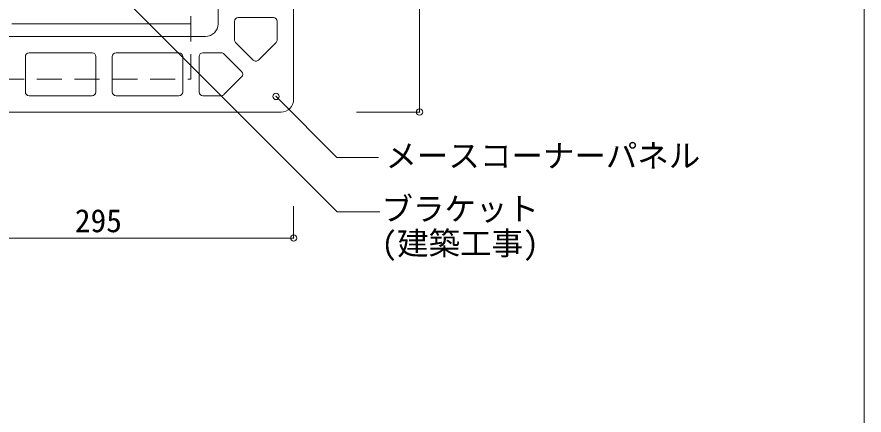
# Model space of a CAD drawing. Units: millimetres, scale not verified. Extents: x -1987 to 1973, y -1442 to 1366.
# Drawn here: x 1301 to 1973, y 7 to 323 of the extents above; entities that cross this region are included whole.
import ezdxf
from ezdxf.enums import TextEntityAlignment as Align

# ---------------------------------------------------------------- set-up
doc = ezdxf.new("R2010")
doc.units = ezdxf.units.MM
doc.header["$LTSCALE"] = 10
doc.header["$PDMODE"] = 32
doc.header["$PDSIZE"] = 5
doc.linetypes.add('DASHED2', pattern=[3, 2, -1])
for name, color, linetype, lineweight in [('0-0_メ__ス', 2, 'Continuous', 18), ('0-3_鋼材', 3, 'Continuous', 18), ('0-9_部材名__寸法', 7, 'Continuous', 18), ('A-0', 6, 'Continuous', 18)]:
    doc.layers.add(name, color=color, linetype=linetype, lineweight=lineweight)
doc.styles.add('ＭＳ ゴシック', font='')
doc.styles.get('ＭＳ ゴシック').set_extended_font_data('MS Gothic')

msp = doc.modelspace()

# ---------------------------------------------------------------- linework, layer by layer
at = {"layer": '0-0_メ__ス'}
for p, q in [((1460.49, 540.97), (1460.49, 317.97)), ((1520.49, 540.97), (1520.49, 257.97)), ((1504.49, 322.97), (1476.49, 322.97)), ((1473.49, 305.4), (1473.49, 319.97)), ((1507.5, 305.4), (1507.5, 319.97)), ((1227.5, 307.97), (1450.49, 307.97)), ((1474.37, 303.28), (1488.37, 289.28)), ((1492.62, 289.28), (1506.62, 303.28)), ((1307.5, 263.97), (1307.5, 291.97)), ((1310.49, 294.97), (1360.5, 294.97)), ((1363.5, 263.97), (1363.5, 291.97)), ((1376.49, 291.97), (1376.49, 263.97)), ((1379.5, 294.97), (1429.49, 294.97)), ((1432.49, 263.97), (1432.49, 291.97)), ((1445.5, 291.97), (1445.5, 263.97)), ((1448.49, 294.97), (1463.06, 294.97)), ((1479.18, 280.09), (1465.18, 294.09)), ((1465.18, 261.84), (1479.18, 275.84)), ((1310.49, 260.97), (1360.5, 260.97)), ((1379.5, 260.97), (1429.49, 260.97)), ((1448.49, 260.97), (1463.06, 260.97)), ((1227.5, 247.97), (1510.5, 247.97))]:
    msp.add_line(p, q, dxfattribs=at)
for centre, radius, start, end in [((1476.49, 319.97), 3, 90, 180), ((1504.49, 319.97), 3, 0, 90), ((1450.49, 317.97), 10, 270, 0), ((1476.49, 305.4), 3, 180, 224.99998), ((1504.49, 305.4), 3, 315, 359.99998), ((1310.49, 291.97), 3, 90, 180), ((1360.5, 291.97), 3, 0, 90), ((1379.5, 291.97), 3, 90, 180), ((1429.49, 291.97), 3, 0, 90), ((1448.49, 291.97), 3, 90, 180), ((1463.06, 291.97), 3, 44.99998, 89.99998), ((1490.49, 291.4), 3, 224.99998, 315), ((1477.06, 277.97), 3, 315, 45), ((1310.49, 263.97), 3, 180, 270), ((1360.5, 263.97), 3, 270, 0), ((1379.5, 263.97), 3, 180, 270), ((1429.49, 263.97), 3, 270, 0), ((1448.49, 263.97), 3, 180, 270), ((1463.06, 263.97), 3, 270, 315), ((1510.5, 257.97), 10, 270, 0)]:
    msp.add_arc(centre, radius, start, end, dxfattribs=at)
at = {"layer": '0-3_鋼材'}
for p, q in [((1438.99, 307.97), (1438.99, 323.97)), ((1296.75, 317.97), (1438.99, 317.97))]:
    msp.add_line(p, q, dxfattribs=at)
at = {"layer": '0-3_鋼材', "linetype": 'DASHED2'}
msp.add_lwpolyline([(1226.49, 273.97), (1438.99, 273.97), (1438.99, 307.97)], dxfattribs=at)
at = {"layer": '0-9_部材名__寸法'}
for p, q in [((1620.49, 557.97), (1620.49, 247.97)), ((1342.29, 381.6), (1555.15, 168.74)), ((1506.54, 260.37), (1554.9, 212.01)), ((1570.5, 247.97), (1620.49, 247.97)), ((1587.86, 212.01), (1554.9, 212.01)), ((1520.49, 173.37), (1520.49, 147.97)), ((1555.15, 168.74), (1588.99, 168.74)), ((1210.49, 147.97), (1520.49, 147.97))]:
    msp.add_line(p, q, dxfattribs=at)
for p in [(1506.54, 260.37), (1620.49, 247.97), (1520.49, 147.97)]:
    msp.add_point(p, dxfattribs=at)
at = {"layer": 'A-0'}
msp.add_line((1973.48, 1365.6), (1973.48, -1442.32), dxfattribs=at)

# ---------------------------------------------------------------- texts
at = {"layer": '0-9_部材名__寸法', "style": 'ＭＳ ゴシック'}
for s, p in [('メースコーナーパネル', (1593.42, 198.64)), ('ブラケット', (1590.28, 156.42)), ('295', (1346.79, 147.08)), ('(建築工事)', (1590.24, 129.13))]:
    msp.add_text(s, height=18.33, dxfattribs=at).set_placement(p, align=Align.BOTTOM_LEFT)

doc.saveas('drawing.dxf')
